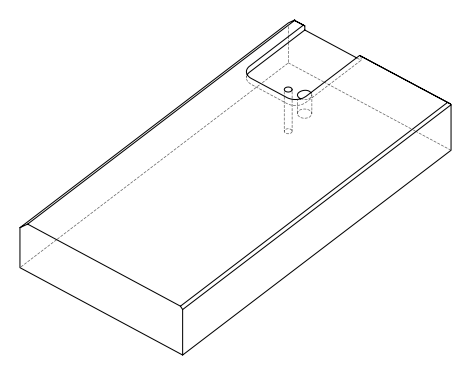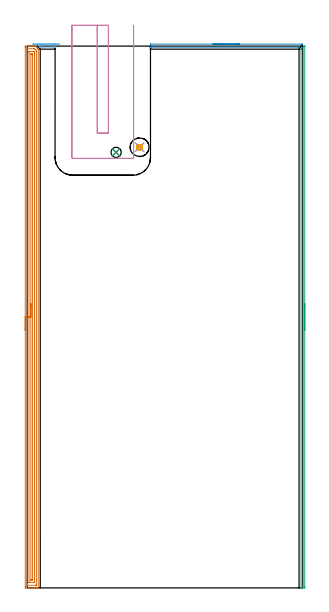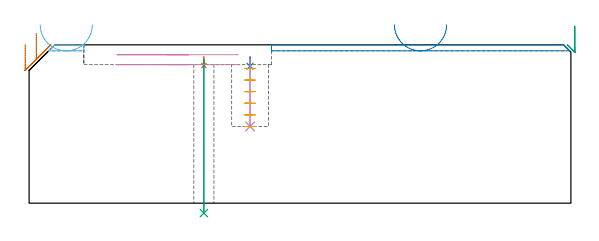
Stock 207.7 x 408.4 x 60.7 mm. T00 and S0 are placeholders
(PLAN: 10 operations, 5 tool changes, 20.9 min)
(1 SPOT_DRILL | STEP1HOLE | NXT0321_9005460120000 | 0.03 min | 738 mm3)
(2 SPOT_DRILL_1 | STEP1POCKET | NXT0321_9005460120000 | 0.03 min | 769 mm3)
(3 DRILL_THROUGH_HOLE_INTO_CENTER | STEP1HOLE | UGT0301_196 | 0.24 min | 2481 mm3)
(4 DRILL_BLIND_HOLE_INTO_CENTER | STEP1POCKET | NXT0301_128 | 0.11 min | 2637 mm3)
(5 MILL_ROUGH_BLIND_HOLE_CONTOUR | STEP1POCKET | NXT0201_013 | Spiral | 0.51 min | 1475 mm3)
(6 AREA_MILL | FG_CHAMFER_SURFACE | UGT0205_001 | 0.25 min | 45 mm3)
(7 AREA_MILL_1 | FG_CHAMFER_SURFACE_1 | UGT0205_001 | 13.27 min | 19586 mm3)
(8 AREA_MILL_2 | FG_CHAMFER_SURFACE_2 | UGT0205_001 | 1.06 min | 323 mm3)
(9 AREA_MILL_3 | FG_CHAMFER_SURFACE_3 | UGT0205_001 | 3.42 min | 1580 mm3)
(10 MILL_SLOT | SLOT_PARTIAL_RECTANGULAR | UGT0201_109 | Follow Part, ap 6.35, ae 75% | 1.94 min | 50657 mm3)
(TOOL NXT0321_9005460120000 | NC Spot Drill, 142deg, 12mm, Carbide, Uncoated | D12 PA142 FL30 Z2)
(TOOL UGT0301_196 | Twist Drill 7.7 mm | D7.7 PA118 FL73 Z2)
(TOOL NXT0301_128 | Carbide Drill 12mm [861.1-1200-036A1-GP GC34] | D12 PA150 FL37.4 Z2)
(TOOL NXT0201_013 | ENDMILL 10mm | D10 FL30 Z4)
(TOOL UGT0205_001 | Chamfer Mill 20 x 3 x 45 deg. | D20 FL50 Z2)
(TOOL UGT0201_109 | End Mill 25.4 mm | D25.4 FL25 Z2)
(OP 1 SPOT_DRILL)
G17 G21 G94 G90
T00 M6
G54
G17 G0 G90 X67. Y328.3 S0 M3
G43 Z70.7 H0
G94 G81 G98 Z52.769 F250. R56.1
G80
M5
M2
(OP 2 SPOT_DRILL_1)
G17 G21 G94 G90
T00 M6
G54
G17 G0 G90 X84.7 Y332.2 S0 M3
G43 Z70.7 H0
G94 G81 G98 Z52.493 F250. R56.1
G80
M5
M2
(OP 3 DRILL_THROUGH_HOLE_INTO_CENTER)
G17 G21 G94 G90
T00 M6
G54
G17 G0 G90 X67. Y328.3 S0 M3
G43 Z70.7 H0
G94 G73 G98 Z-3.813 F250. Q7.114 R55.1
G80
M5
M2
(OP 4 DRILL_BLIND_HOLE_INTO_CENTER)
G17 G21 G94 G90
T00 M6
G54
G17 G0 G90 X84.7 Y332.2 S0 M3
G43 Z70.7 H1
G94 G81 G98 Z29.4 F250. R55.1
G80
M5
M2
(OP 5 MILL_ROUGH_BLIND_HOLE_CONTOUR)
G17 G21 G94 G90
T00 M6
G54
G17 G0 G90 X84.7 Y332.2 S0 M3
G43 Z70.7 H0
Z51.65
G94 G3 X85.162 Y333.788 R0.861 F250.
X82.969 Y333.298 R1.588
X83.602 Y330.469 R2.05
X82.969 Y333.298 R-2.05
X83.285 Y331.884 R1.025
X84.7 Y332.2 R1.025
G0 Z47.2
G3 X85.162 Y333.788 R0.861
X82.969 Y333.298 R1.588
X83.602 Y330.469 R2.05
X82.969 Y333.298 R-2.05
X83.285 Y331.884 R1.025
X84.7 Y332.2 R1.025
G0 Z42.75
G3 X85.162 Y333.788 R0.861
X82.969 Y333.298 R1.588
X83.602 Y330.469 R2.05
X82.969 Y333.298 R-2.05
X83.285 Y331.884 R1.025
X84.7 Y332.2 R1.025
G0 Z38.3
G3 X85.162 Y333.788 R0.861
X82.969 Y333.298 R1.588
X83.602 Y330.469 R2.05
X82.969 Y333.298 R-2.05
X83.285 Y331.884 R1.025
X84.7 Y332.2 R1.025
G0 Z33.85
G3 X85.162 Y333.788 R0.861
X82.969 Y333.298 R1.588
X83.602 Y330.469 R2.05
X82.969 Y333.298 R-2.05
X83.285 Y331.884 R1.025
X84.7 Y332.2 R1.025
G0 Z29.4
G3 X85.162 Y333.788 R0.861
X82.969 Y333.298 R1.588
X83.602 Y330.469 R2.05
X82.969 Y333.298 R-2.05
X83.285 Y331.884 R1.025
X84.7 Y332.2 R1.025
G0 Z70.7
M5
M2
(OP 6 AREA_MILL)
G17 G21 G94 G90
T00 M6
G54
G17 G0 G90 X4.25 Y409.9 S1061 M3
G43 Z70.7 H0
Z68.4
G94 G1 X4.288 Z67.528 F250.
X4.402 Z66.664
X4.591 Z65.812
X4.853 Z64.98
X5.187 Z64.174
X5.59 Z63.4
X6.059 Z62.664
X6.59 Z61.972
X7.179 Z61.329
X7.822 Z60.74
X8.514 Z60.208
X9.25 Z59.74
X10.024 Z59.337
X10.83 Z59.003
X11.662 Z58.741
X12.514 Z58.552
X13.378 Z58.438
X14.25 Z58.4
X20.764
X20.907 Y409.897 Z58.403
X20.998 Y409.892 Z58.406
X21. Y409.802 Z58.496
X20.999 Y407.717 Z60.581
X20.99 Y407.603 Z60.69
X20.907 Y407.6 Z60.7
X9.812
X9.802 Y407.602 Z60.697
X9.796 Y407.604 Z60.695
X9.778 Y407.621 Z60.678
X9.517 Y407.881 Z60.415
X9.368 Y408.031 Z60.267
X9.236 Y408.163 Z60.135
X9.082 Y408.315 Z59.98
X8.925 Y408.474 Z59.824
X8.81 Y408.589 Z59.709
X8.647 Y408.75 Z59.545
X8.481 Y408.918 Z59.38
X7.959 Y409.44 Z58.858
X7.593 Y409.806 Z58.492
X7.531 Y409.867 Z58.428
X7.511 Y409.89 Z58.404
X7.572 Y409.899 Z58.401
X7.593 Y409.9 Z58.4
X14.25
X15.122 Z58.438
X15.986 Z58.552
X16.838 Z58.741
X17.67 Z59.003
X18.476 Z59.337
X19.25 Z59.74
X19.986 Z60.208
X20.678 Z60.739
X21.321 Z61.329
X21.91 Z61.972
X22.442 Z62.664
X22.91 Z63.4
X23.313 Z64.174
X23.647 Z64.98
X23.909 Z65.812
X24.098 Z66.663
X24.212 Z67.528
X24.25 Z68.4
G0 Z70.7
M5
M2
(OP 7 AREA_MILL_1)
G17 G21 G94 G90
T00 M6
G54
G17 G0 G90 X-1.5 Y194.2 S1061 M3
G43 Z70.7 H0
Z60.9
G94 G1 Y194.238 Z60.028 F250.
Y194.352 Z59.164
Y194.541 Z58.312
Y194.803 Z57.48
Y195.137 Z56.674
Y195.54 Z55.9
Y196.009 Z55.164
Y196.54 Z54.472
Y197.129 Z53.829
Y197.772 Z53.24
Y198.464 Z52.709
Y199.2 Z52.24
Y199.974 Z51.837
Y200.78 Z51.503
Y201.612 Z51.241
Y202.464 Z51.052
Y203.328 Z50.938
Y204.2 Z50.9
Y407.382
X-1.499 Y407.788 Z50.901
X-1.495 Y408.27 Z50.903
X-1.492 Y408.391 Z50.906
X-1.018 Y408.4 Z51.379
X2.516 Z54.911
X3.072 Z55.469
X3.4 Z55.796
X3.956 Z56.352
X4.284 Z56.679
X4.939 Z57.339
X5.396 Z57.795
X6.004 Y408.39 Z58.403
X6.051 Y408.346 Z58.45
X6.166 Y408.234 Z58.564
X6.285 Y408.116 Z58.683
X8.26 Y406.141 Z60.659
X8.277 Y406.124 Z60.676
X8.293 Y406.039 Z60.693
X8.3 Y0.166 Z60.7
X8.297 Y0.009 Z60.688
X8.286 Y0.007 Z60.677
X7.942 Y0. Z60.342
X7.59 Z59.99
X6.935 Z59.329
X5.723 Z58.12
X5.167 Z57.561
X-1.018 Y0.001 Z51.379
X-1.246 Y0.004 Z51.151
X-1.492 Y0.009 Z50.906
X-1.495 Y0.13 Z50.903
X-1.499 Y0.612 Z50.901
X-1.5 Y1.099 Z50.9
Y204.2
X-0.086 Z52.314
X-0.085 Y406.213 Z52.315
X-0.084 Y406.318 Z52.316
X-0.082 Y406.37 Z52.318
X-0.08 Y406.388 Z52.32
X-0.038 Y406.39 Z52.362
X0.357 Y406.399 Z52.757
X4.775 Z57.175
X5.167 Y406.393 Z57.567
X5.554 Y406.385 Z57.954
X5.947 Y406.002 Z58.347
X6.051 Y405.899 Z58.451
X6.831 Y405.109 Z59.231
X6.872 Y405.052 Z59.272
X6.875 Y405.004 Z59.275
X6.877 Y404.9 Z59.277
X6.878 Y404.691 Z59.278
X6.879 Y404.272 Z59.279
X6.885 Y2.187 Z59.285
X6.884 Y2.082 Z59.284
X6.882 Y2.03 Z59.282
X6.88 Y2.012 Z59.28
X6.838 Y2.01 Z59.238
X6.443 Y2.001 Z58.843
X0.258 Z52.658
X0.029 Y2.006 Z52.429
X-0.079 Y2.011 Z52.321
X-0.085 Y2.348 Z52.315
Y2.398
X-0.086 Y204.2 Z52.314
X1.328 Z53.728
X1.329 Y403.631 Z53.729
X1.331 Y404.216 Z53.731
X1.333 Y404.369 Z53.733
X1.335 Y404.383 Z53.735
X1.344 Y404.39 Z53.744
X1.39 Y404.395 Z53.79
X1.452 Y404.399 Z53.852
X4.284 Z56.684
X4.99 Y404.396 Z57.39
X5.074 Y404.39 Z57.474
X5.167 Y404.323 Z57.567
X5.28 Y404.216 Z57.68
X5.401 Y404.088 Z57.801
X5.458 Y404.023 Z57.858
X5.46 Y403.99 Z57.86
X5.463 Y403.918 Z57.863
X5.464 Y403.323 Z57.864
X5.465 Y403.023 Z57.865
X5.471 Y4.77 Z57.871
X5.469 Y4.184 Z57.869
X5.467 Y4.031 Z57.867
X5.465 Y4.017 Z57.865
X5.456 Y4.01 Z57.856
X5.41 Y4.005 Z57.81
X5.348 Y4.001 Z57.748
X1.814 Y4. Z54.214
X1.633 Y4.002 Z54.033
X1.451 Y4.006 Z53.851
X1.336 Y4.01 Z53.736
X1.333 Y4.082 Z53.733
X1.331 Y4.184 Z53.731
X1.329 Y4.491 Z53.729
X1.328 Y204.2 Z53.728
X2.743 Z55.143
Y402.201
X2.744 Y402.297 Z55.144
X2.747 Y402.354 Z55.147
X2.749 Y402.381 Z55.149
X2.762 Y402.39 Z55.162
X3.43 Y402.4 Z55.83
X3.833 Y402.394 Z56.233
X4.028 Y402.39 Z56.428
X4.043 Y402.282 Z56.443
X4.049 Y401.775 Z56.449
X4.05 Y401.537 Z56.45
Y400.88
X4.057 Y6.199 Z56.457
X4.056 Y6.104 Z56.456
X4.053 Y6.046 Z56.453
X4.051 Y6.019 Z56.451
X4.038 Y6.01 Z56.438
X3.37 Y6. Z55.77
X2.967 Y6.005 Z55.367
X2.766 Y6.01 Z55.166
X2.749 Y6.012 Z55.149
X2.747 Y6.027 Z55.147
X2.744 Y6.063 Z55.144
X2.743 Y6.115 Z55.143
Y204.2
Y205.072 Z55.181
Y205.937 Z55.295
Y206.788 Z55.483
Y207.62 Z55.746
Y208.426 Z56.08
Y209.2 Z56.482
Y209.936 Z56.951
Y210.628 Z57.482
Y211.271 Z58.072
Y211.86 Z58.715
Y212.392 Z59.407
Y212.86 Z60.143
Y213.263 Z60.917
Y213.597 Z61.722
Y213.859 Z62.554
Y214.048 Z63.406
Y214.162 Z64.271
Y214.2 Z65.143
G0 Z70.7
M5
M2
(OP 8 AREA_MILL_2)
G17 G21 G94 G90
T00 M6
G54
G17 G0 G90 X140.05 Y409.9 S1061 M3
G43 Z70.7 H0
Z68.4
G94 G1 X140.088 Z67.528 F250.
X140.202 Z66.663
X140.391 Z65.812
X140.653 Z64.98
X140.987 Z64.174
X141.39 Z63.4
X141.859 Z62.664
X142.39 Z61.972
X142.979 Z61.329
X143.622 Z60.74
X144.314 Z60.208
X145.05 Z59.74
X145.824 Z59.337
X146.63 Z59.003
X147.462 Z58.741
X148.314 Z58.552
X149.178 Z58.438
X150.05 Z58.4
X207.084 Y409.899
X207.177 Y409.892 Z58.401
X207.184 Y409.889 Z58.403
X207.063 Y409.762 Z58.536
X206.921 Y409.619 Z58.676
X206.785 Y409.484 Z58.814
X206.617 Y409.316 Z58.982
X205.011 Y407.71 Z60.588
X204.92 Y407.622 Z60.674
X204.895 Y407.605 Z60.69
X204.836 Y407.6 Z60.7
X93.037
X92.91 Y407.603 Z60.688
X92.9 Y407.686 Z60.606
Y407.773 Z60.526
Y408.416 Z59.883
Y409.084 Z59.216
Y409.619 Z58.677
X92.901 Y409.885 Z58.412
X92.904 Y409.891 Z58.405
X93.037 Y409.9 Z58.4
X150.05
X150.922 Z58.438
X151.787 Z58.552
X152.638 Z58.741
X153.47 Z59.003
X154.276 Z59.337
X155.05 Z59.74
X155.786 Z60.208
X156.478 Z60.74
X157.121 Z61.329
X157.71 Z61.972
X158.242 Z62.664
X158.71 Z63.4
X159.113 Z64.174
X159.447 Z64.98
X159.709 Z65.812
X159.898 Z66.663
X160.012 Z67.528
X160.05 Z68.4
G0 Z70.7
M5
M2
(OP 9 AREA_MILL_3)
G17 G21 G94 G90
T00 M6
G54
G17 G0 G90 X209.2 Y214.2 S1061 M3
G43 Z70.7 H0
Z67.9
G94 G1 Y214.162 Z67.028 F250.
Y214.048 Z66.164
Y213.859 Z65.312
Y213.597 Z64.48
Y213.263 Z63.674
Y212.86 Z62.9
Y212.391 Z62.164
Y211.86 Z61.472
Y211.271 Z60.829
Y210.628 Z60.24
Y209.936 Z59.709
Y209.2 Z59.24
Y208.426 Z58.837
Y207.62 Z58.503
Y206.788 Z58.241
Y205.936 Z58.052
Y205.072 Z57.938
Y204.2 Z57.9
Y0.612
X209.198 Y0.424 Z57.902
X209.191 Y0.002 Z57.905
X209.014 Y0. Z58.083
X207.8 Z59.295
X207.142 Z59.957
X206.781 Z60.318
X206.426 Z60.664
X206.403 Y0.009 Z60.688
X206.4 Y0.166 Z60.7
Y406.002
X206.404 Y406.095 Z60.689
X206.427 Y406.126 Z60.668
X206.511 Y406.212 Z60.587
X208.535 Y408.234 Z58.564
X208.686 Y408.381 Z58.413
X208.699 Y408.39 Z58.4
X209.193 Y408.398 Z57.907
X209.195 Y408.363 Z57.905
X209.198 Y408.234 Z57.902
X209.2 Y407.975 Z57.9
Y204.2
Y203.328 Z57.938
Y202.463 Z58.052
Y201.612 Z58.241
Y200.78 Z58.503
Y199.974 Z58.837
Y199.2 Z59.24
Y198.464 Z59.709
Y197.772 Z60.24
Y197.129 Z60.829
Y196.54 Z61.472
Y196.008 Z62.164
Y195.54 Z62.9
Y195.137 Z63.674
Y194.803 Z64.48
Y194.541 Z65.312
Y194.352 Z66.164
Y194.238 Z67.028
Y194.2 Z67.9
G0 Z70.7
M5
M2
(OP 10 MILL_SLOT)
G17 G21 G94 G90
T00 M6
G54
G17 G0 G90 X52.75 Y424.1 S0 M3
G43 Z70.7 H0
Z56.9
G94 G1 Y421.1 F250.
Y342.85 F500.
X61.15
Y421.1
Y424.1 F250.
X33.7
Y421.1
Y324.4 F500.
G3 X34.3 Y323.8 R0.6
G1 X79.6
G3 X80.2 Y324.4 R0.6
G1 Y421.1
Y424.1 F250.
G0 X52.75 Z53.1
G1 Y421.1
Y342.85 F500.
X61.15
Y421.1
Y424.1 F250.
X33.7
Y421.1
Y324.4 F500.
G3 X34.3 Y323.8 R0.6
G1 X79.6
G3 X80.2 Y324.4 R0.6
G1 Y421.1
Y424.1 F250.
G0 Z70.7
M5
M2
